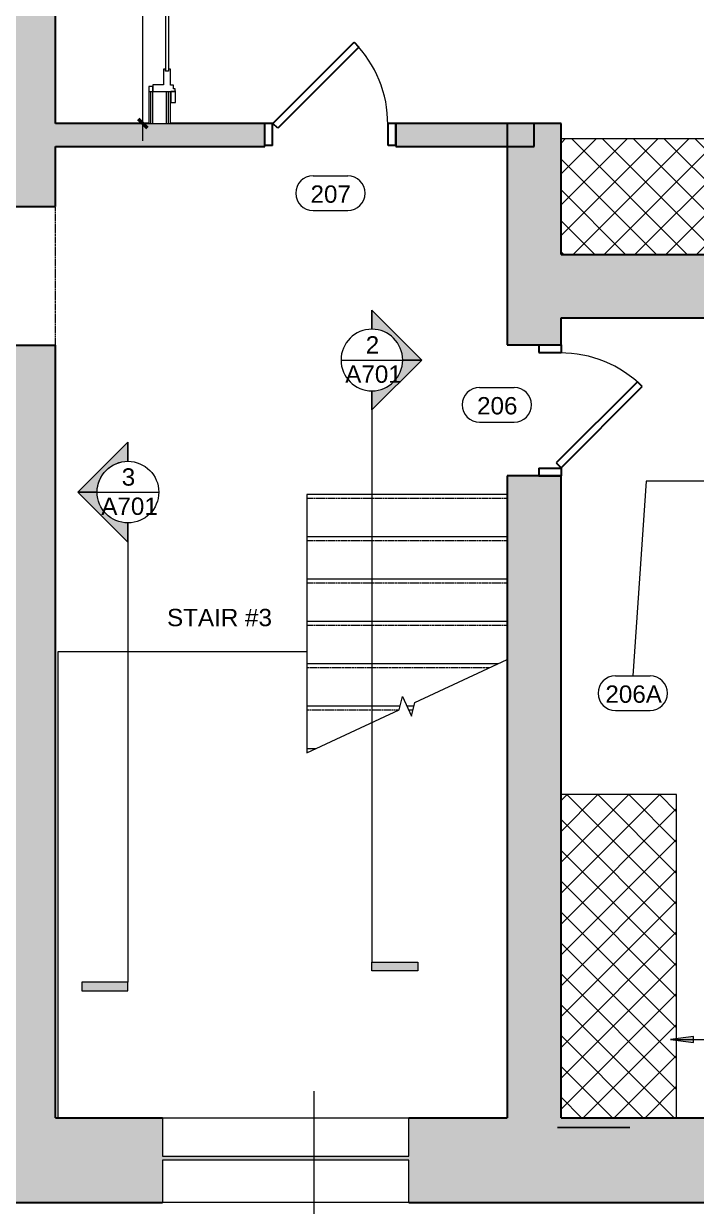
# Model space of a CAD drawing. Header units: inches. Extents: x -1176 to 1507, y -2587 to 978.
# Drawn here: x -353.1 to -178.5, y 83.5 to 390.6 of the extents above; entities that cross this region are included whole.
import ezdxf

# ---------------------------------------------------------------- set-up
doc = ezdxf.new("R2010")
doc.units = ezdxf.units.IN
doc.header["$MEASUREMENT"] = 0
doc.linetypes.add('Overhead', pattern=[0.15625, 0.09375, -0.0625])
doc.linetypes.add('Overhead 1_16_', pattern=[0.101562, 0.0625, -0.039062])
for name, color, linetype, lineweight in [('A-ANNO-DIMS', 211, 'Continuous', 9), ('A-ANNO-DIMS-48', 211, 'Continuous', 9), ('A-ANNO-KEYN', 231, 'Continuous', 9), ('A-AREA-IDEN', 2, 'Continuous', 9), ('A-DETL-GENF', 92, 'Continuous', 9), ('A-DETL-MEDM', 33, 'Continuous', 18), ('A-DOOR', 31, 'Continuous', 18), ('A-DOOR-FRAM', 31, 'Continuous', 30), ('A-DOOR-GLAZ', 31, 'Continuous', 9), ('A-DOOR-IDEN', 31, 'Continuous', 9), ('A-DOOR-OPNG', 31, 'Continuous', 30), ('A-FLOR', 192, 'Continuous', 18), ('A-GLAZ', 151, 'Continuous', 18), ('A-WALL', 113, 'Continuous', 18), ('A-WALL-PATT', 111, 'Continuous', 18), ('G-ANNO-SYMB', 111, 'Continuous', 9), ('G-ANNO-TEXT', 231, 'Continuous', 9), ('G-IMPT', 8, 'Continuous', 9), ('I-WALL', 2, 'Continuous', 18), ('P-SANR-FIXT', 6, 'Continuous', 9), ('Q-CASE', 31, 'Continuous', 9), ('S-STRS', 31, 'Continuous', 18), ('S-STRS-MBND', 31, 'Continuous', 18)]:
    doc.layers.add(name, color=color, linetype=linetype, lineweight=lineweight)
doc.styles.add('Swis721 Lt BT', font='swissl.ttf', dxfattribs={"height": 4.5})
doc.dimstyles.new('OTJ_-_3_32__Linear', dxfattribs={"dimscale": 12, "dimtxt": 4.748918, "dimasz": 0.1875, "dimexe": 0.375, "dimexo": 0.25, "dimgap": 0.25, "dimtad": 1, "dimdec": 1, "dimrnd": 0.5, "dimzin": 3, "dimdsep": 46, "dimlunit": 4, "dimtxsty": 'Swis721 Lt BT', "dimblk1": 'OBLIQUE', "dimblk2": 'OBLIQUE', "dimsah": 1, "dimcen": 0.09, "dimdle": 0.375, "dimazin": 0, "dimtfac": 1, "dimtdec": 4, "dimtix": 1, "dimtmove": 0, "dimatfit": 3, "dimfxl": 1, "dimtvp": 1, "dimtfill": 1, "dimfrac": 2, "dimtolj": 1, "dimtzin": 0, "dimarcsym": 2})

# ---------------------------------------------------------------- blocks, each defined once
blk = doc.blocks.new('Single Flush - D2 2_6_ X 8_-8253010-2nd Floor Construction')
at = {"layer": 'A-DOOR', "color": 8, "lineweight": 30}
for p, q in [((-7.41, -22.84), (13.67, -1.76)), ((14.91, -3), (-6.17, -24.08)), ((13.67, -1.76), (14.91, -3)), ((-6.17, -24.08), (-7.41, -22.84))]:
    blk.add_line(p, q, dxfattribs=at)
at = {"layer": 'A-DOOR', "lineweight": 9}
blk.add_arc((14.91, -3), 29.81, 179.5, 225, dxfattribs=at)
at = {"layer": 'A-DOOR-FRAM', "color": 8}
for p, q in [((-17, 2.75), (-17, -3)), ((-17, 2.75), (-15, 2.75)), ((-15, 2.75), (-15, -3)), ((15, 2.75), (15, -3)), ((15, 2.75), (17, 2.75)), ((17, 2.75), (17, -3)), ((-17, -3), (-15, -3)), ((15, -3), (17, -3))]:
    blk.add_line(p, q, dxfattribs=at)
blk = doc.blocks.new('Single Flush - D2 2_6_ X 8_-8253017-2nd Floor Construction')
at = {"layer": 'A-DOOR', "color": 8, "lineweight": 30}
for p, q in [((-6.17, 28.08), (-7.41, 26.84)), ((14.91, 7), (-6.17, 28.08)), ((-7.41, 26.84), (13.67, 5.76)), ((13.67, 5.76), (14.91, 7))]:
    blk.add_line(p, q, dxfattribs=at)
at = {"layer": 'A-DOOR', "lineweight": 9}
blk.add_arc((14.91, 7), 29.81, 135, 180.5, dxfattribs=at)
at = {"layer": 'A-DOOR-FRAM', "color": 8}
for p, q in [((-17, 1.25), (-17, 7)), ((-17, 7), (-15, 7)), ((-15, 1.25), (-15, 7)), ((15, 1.25), (15, 7)), ((15, 7), (17, 7)), ((17, 1.25), (17, 7)), ((-17, 1.25), (-15, 1.25)), ((15, 1.25), (17, 1.25))]:
    blk.add_line(p, q, dxfattribs=at)
blk = doc.blocks.new('Door-Opening - D10 3_ X 6_8_-7568515-2nd Floor Construction')
at = {"layer": 'A-DETL-GENF', "linetype": 'Overhead'}
for p, q in [((17.68, 6), (-18.32, 6)), ((-18.32, -6), (17.68, -6))]:
    blk.add_line(p, q, dxfattribs=at)
at = {"layer": 'A-DETL-MEDM', "lineweight": 30}
for p, q in [((-18.32, 6), (-18.32, -6)), ((17.68, -6), (17.68, 6))]:
    blk.add_line(p, q, dxfattribs=at)
blk = doc.blocks.new('Chapel Windowscut - Chapel Windows-5742377-2nd Floor Construction')
at = {"layer": 'A-GLAZ'}
for p, q in [((-32, 11), (-32, 0)), ((32, 0), (32, 11)), ((-32, -1), (-32, -11)), ((32, -11), (32, -1))]:
    blk.add_line(p, q, dxfattribs=at)
for points, knots in [([(-32, 11), (-32, 11), (-31.3, 11), (-28.23, 11), (-23.4, 11), (-17.15, 11), (-9.87, 11), (-2, 11), (5.98, 11), (13.93, 11), (21.26, 11), (26.25, 11), (29.18, 11), (30.79, 11), (31.78, 11), (32, 11), (32, 11)], [0, 0, 0, 0, 0.251327, 0.502655, 0.753982, 1.00531, 1.256637, 1.507964, 1.759292, 2.010619, 2.293363, 2.576106, 2.717478, 2.858849, 3.000221, 3.141593, 3.141593, 3.141593, 3.141593]), ([(-32, 0), (-32, 0), (-31.3, 0), (-28.23, 0), (-23.4, 0), (-17.15, 0), (-9.87, 0), (-2, 0), (5.98, 0), (13.93, 0), (21.26, 0), (26.25, 0), (29.18, 0), (30.79, 0), (31.78, 0), (32, 0), (32, 0)], [0, 0, 0, 0, 0.251327, 0.502655, 0.753982, 1.00531, 1.256637, 1.507964, 1.759292, 2.010619, 2.293363, 2.576106, 2.717478, 2.858849, 3.000221, 3.141593, 3.141593, 3.141593, 3.141593]), ([(32, -1), (32, -1), (31.78, -1), (30.79, -1), (29.18, -1), (26.25, -1), (21.26, -1), (13.93, -1), (5.98, -1), (-2, -1), (-9.87, -1), (-17.15, -1), (-23.4, -1), (-28.23, -1), (-31.3, -1), (-32, -1), (-32, -1)], [-3.141593, -3.141593, -3.141593, -3.141593, -3.000221, -2.858849, -2.717478, -2.576106, -2.293363, -2.010619, -1.759292, -1.507964, -1.256637, -1.00531, -0.753982, -0.502655, -0.251327, 0, 0, 0, 0]), ([(32, -11), (32, -11), (31.78, -11), (30.79, -11), (29.18, -11), (26.25, -11), (21.26, -11), (13.93, -11), (5.98, -11), (-2, -11), (-9.87, -11), (-17.15, -11), (-23.4, -11), (-28.23, -11), (-31.3, -11), (-32, -11), (-32, -11)], [-3.141593, -3.141593, -3.141593, -3.141593, -3.000221, -2.858849, -2.717478, -2.576106, -2.293363, -2.010619, -1.759292, -1.507964, -1.256637, -1.00531, -0.753982, -0.502655, -0.251327, 0, 0, 0, 0])]:
    blk.add_open_spline(points, degree=3, knots=knots, dxfattribs=at)
blk = doc.blocks.new('Door-Sliding-JELD-WEN-2_Panel-Stationary_Active-Wide_Stile-EpicVue - D6 5_ X 8_-8222142-2nd Floor Construction')
at = {"layer": 'A-DETL-GENF'}
for p, q in [((-29.86, 4.12), (-32.91, 4.12)), ((-32.91, 4.12), (-32.91, 2.86)), ((-30, 2.86), (-30, 4.04)), ((-30, 4.04), (-29.86, 4.04)), ((-29.34, 4.01), (-30, 4.01)), ((-30, 4.01), (-30, -1.74)), ((-29.86, 4.04), (-29.86, 4.12)), ((-29.34, 3.61), (-29.34, 4.01)), ((-28.34, 3.61), (-29.34, 3.61)), ((-28.34, 3.12), (-28.34, 3.61)), ((-28.11, 0.52), (-28.34, 3.12)), ((29.34, 3.61), (28.33, 3.61)), ((28.33, 3.61), (28.33, 2.8)), ((30, 4.01), (29.34, 4.01)), ((29.34, 4.01), (29.34, 3.61)), ((29.86, 4.12), (29.86, 4.04)), ((32.91, 4.12), (29.86, 4.12)), ((29.86, 4.04), (30, 4.04)), ((30, 4.04), (30, 2.86)), ((30, -1.74), (30, 4.01)), ((32.91, 2.86), (32.91, 4.12)), ((-32.91, 2.86), (-30, 2.86)), ((-24.21, 0.52), (-28.11, 0.52)), ((-24.75, -0.74), (-24.75, 0.01)), ((-24.75, 0.01), (-24.21, 0.01)), ((-24.21, 0.01), (-24.21, 0.52)), ((2.32, 2.8), (-2.37, 2.8)), ((-2.37, 2.8), (-2.37, 0.96)), ((-2.37, 0.96), (-2.32, 0.96)), ((-2.32, 1.01), (-2.32, 0.96)), ((-0.28, 1.01), (-2.32, 1.01)), ((-2.32, 0.96), (-2.32, 0.01)), ((-0.28, 0.52), (-2.32, 0.52)), ((-2.32, 0.01), (-1.78, 0.01)), ((-1.78, 0.01), (-1.78, -0.74)), ((-0.28, 0.52), (-0.28, 1.01)), ((-0.28, 1.01), (2.31, 1.01)), ((2.31, 0.52), (-0.28, 0.52)), ((1.78, 1.54), (1.78, 2.29)), ((1.78, 2.29), (2.32, 2.29)), ((2.31, 1.54), (1.78, 1.54)), ((2.31, 1.01), (2.31, 1.54)), ((2.31, -1.27), (2.31, 0.52)), ((2.32, 2.29), (2.32, 2.8)), ((24.2, 2.8), (24.2, 2.29)), ((28.33, 2.8), (24.2, 2.8)), ((24.2, 2.29), (24.75, 2.29)), ((24.75, 1.54), (24.21, 1.54)), ((24.21, 1.54), (24.21, 1.01)), ((24.21, 1.01), (28.25, 1.01)), ((24.75, 2.29), (24.75, 1.54)), ((28.25, 1.01), (28.25, -1.74)), ((30, 2.86), (32.91, 2.86)), ((-30, -1.74), (-28.25, -1.74)), ((-28.25, -1.74), (-28.25, -1.27)), ((-28.25, -1.27), (-24.22, -1.27)), ((-24.22, -0.74), (-24.75, -0.74)), ((-24.22, -1.27), (-24.22, -0.74)), ((-1.78, -0.74), (-2.31, -0.74)), ((-2.31, -0.74), (-2.31, -1.27)), ((-2.31, -1.27), (2.31, -1.27)), ((28.25, -1.74), (30, -1.74))]:
    blk.add_line(p, q, dxfattribs=at)
at = {"layer": 'A-DOOR-FRAM', "lineweight": 9}
for p, q in [((-28.75, -1.74), (-30, -1.74)), ((-30, -1.74), (-30, -2.81)), ((-30, -2.81), (-28.75, -2.81)), ((-28.75, -2.81), (-28.75, -1.74)), ((28.75, -1.74), (28.75, -2.81)), ((30, -1.74), (28.75, -1.74)), ((28.75, -2.81), (30, -2.81)), ((30, -2.81), (30, -1.74))]:
    blk.add_line(p, q, dxfattribs=at)
at = {"layer": 'A-DOOR-GLAZ'}
for p, q in [((-24.75, 0.01), (-1.78, 0.01)), ((1.78, 2.29), (24.75, 2.29)), ((1.78, 1.54), (24.75, 1.54)), ((-24.75, -0.74), (-1.78, -0.74))]:
    blk.add_line(p, q, dxfattribs=at)
at = {"layer": 'A-DOOR-OPNG'}
for p, q in [((-10.1, -1.92), (-7.27, -4.75)), ((-7.27, -4.75), (-19.27, -4.75)), ((-10.1, -7.58), (-7.27, -4.75))]:
    blk.add_line(p, q, dxfattribs=at)
blk = doc.blocks.new('Desk5 - Desk-6998014-2nd Floor Construction')
at = {"layer": 'Q-CASE'}
h = blk.add_hatch(dxfattribs=at)
h.set_pattern_fill('FP_12', color=256, style=0, pattern_type=2)
h.set_pattern_definition([(135, (2437.875, 677.4), (-4.00647, -4.00647), []), (225, (2437.875, 677.4), (4.00647, -4.00647), [])])
h.paths.add_polyline_path([(2331.41, 463.83), (2331.41, 493.83), (2247.48, 493.83), (2247.48, 463.83), (2324.17, 463.83)], flags=0)
for p, q in [((2331.41, 493.83), (2247.48, 493.83)), ((2247.48, 493.83), (2247.48, 463.83))]:
    blk.add_line(p, q, dxfattribs=at)
blk = doc.blocks.new('Desk6 - Desk-6998026-2nd Floor Construction')
at = {"layer": 'Q-CASE'}
h = blk.add_hatch(dxfattribs=at)
h.set_pattern_fill('FP_13', color=256, style=0, pattern_type=2)
h.set_pattern_definition([(45, (2436.627, 133.145), (-4.00647, 4.00647), []), (135, (2436.627, 133.145), (-4.00647, -4.00647), [])])
h.paths.add_polyline_path([(2223.06, 463.83), (2331.55, 463.83), (2331.55, 493.83), (2223.06, 493.83), (2223.06, 491.76)], flags=0)
for p, q in [((2331.55, 493.83), (2223.06, 493.83)), ((2331.55, 463.83), (2331.55, 493.83)), ((2296.06, 463.83), (2330.06, 463.83))]:
    blk.add_line(p, q, dxfattribs=at)
blk = doc.blocks.new('Family1 - Shower head - side view_dwg-V65-2nd Floor Construction')
at = {"layer": 'G-IMPT'}
for p, q in [((114.07, 0), (119.76, 0)), ((114.07, 0), (114.1, 0)), ((119.72, 0), (114.1, 0)), ((116.24, 0), (116.25, 0)), ((116.24, 0), (116.24, 0)), ((116.24, 0), (116.24, 0)), ((116.24, 0), (116.24, 0)), ((116.24, 0), (116.3, 0)), ((116.28, 0), (116.24, 0)), ((116.24, 0), (116.24, 0)), ((116.24, 0), (116.24, 0)), ((116.24, 0), (116.24, 0)), ((116.25, 0), (116.24, 0)), ((116.25, 0), (116.25, 0)), ((116.25, 0), (116.25, 0)), ((116.25, 0), (116.25, 0)), ((116.25, 0), (116.25, 0)), ((116.25, 0), (116.25, 0)), ((116.25, 0), (116.25, 0)), ((116.31, 0), (116.3, 0)), ((116.3, 0), (116.3, 0)), ((116.3, 0), (116.3, 0)), ((116.3, 0), (116.3, 0)), ((116.34, 0), (116.3, 0)), ((116.31, 0), (116.31, 0)), ((116.32, 0), (116.31, 0)), ((116.31, 0), (116.31, 0)), ((116.32, 0), (116.32, 0)), ((116.44, 0), (116.44, 0)), ((116.44, 0), (116.44, 0)), ((116.44, 0), (116.44, 0)), ((116.44, 0), (116.44, 0)), ((116.44, 0), (116.44, 0)), ((116.44, 0), (116.44, 0)), ((116.44, 0), (116.44, 0)), ((116.44, 0), (116.45, 0)), ((116.44, 0), (116.44, 0)), ((116.44, 0), (116.44, 0)), ((116.44, 0), (116.44, 0)), ((116.44, 0), (116.44, 0)), ((116.44, 0), (116.44, 0)), ((116.44, 0), (116.44, 0)), ((116.44, 0), (116.44, 0)), ((116.44, 0), (116.44, 0)), ((116.44, 0), (116.44, 0)), ((116.44, 0), (116.44, 0)), ((116.44, 0), (116.44, 0)), ((116.44, 0), (116.44, 0)), ((116.45, 0), (116.44, 0)), ((116.44, 0), (116.44, 0)), ((116.44, 0), (116.44, 0)), ((116.44, 0), (116.44, 0)), ((116.44, 0), (116.44, 0)), ((116.44, 0), (116.44, 0)), ((116.44, 0), (116.44, 0)), ((116.44, 0), (116.44, 0)), ((116.44, 0), (116.44, 0)), ((116.44, 0), (116.44, 0)), ((116.44, 0), (116.44, 0)), ((116.44, 0), (117.39, 0)), ((116.46, 0), (116.44, 0)), ((116.44, 0), (116.46, 0)), ((116.44, 0), (116.46, 0)), ((116.45, 0), (116.45, 0)), ((116.45, 0), (116.45, 0)), ((116.45, 0), (116.45, 0)), ((116.45, 0), (116.45, 0)), ((116.45, 0), (116.45, 0)), ((116.45, 0), (116.45, 0)), ((116.45, 0), (116.45, 0)), ((116.45, 0), (116.45, 0)), ((116.45, 0), (116.45, 0)), ((116.45, 0), (116.45, 0)), ((116.45, 0), (116.45, 0)), ((116.45, 0), (116.45, 0)), ((116.45, 0), (116.45, 0)), ((116.45, 0), (116.45, 0)), ((116.46, 0), (116.45, 0)), ((116.45, 0), (116.46, 0)), ((116.46, 0), (116.45, 0)), ((116.45, 0), (116.46, 0)), ((116.45, 0), (116.45, 0)), ((116.45, 0), (116.45, 0)), ((116.45, 0), (116.45, 0)), ((116.45, 0), (116.45, 0)), ((116.45, 0), (116.45, 0)), ((116.45, 0), (116.45, 0)), ((116.45, 0), (116.45, 0)), ((116.45, 0), (116.45, 0)), ((116.45, 0), (116.45, 0)), ((116.45, 0), (116.45, 0)), ((116.45, 0), (116.45, 0)), ((116.45, 0), (116.45, 0)), ((116.46, 0), (116.45, 0)), ((116.45, 0), (116.46, 0)), ((116.45, 0), (116.45, 0)), ((116.45, 0), (116.45, 0)), ((116.45, 0), (116.45, 0)), ((116.45, 0), (116.45, 0)), ((116.45, 0), (116.45, 0)), ((116.45, 0), (116.45, 0)), ((116.45, 0), (116.45, 0)), ((116.45, 0), (116.45, 0)), ((116.46, 0), (116.45, 0)), ((116.45, 0), (116.46, 0)), ((116.45, 0), (116.45, 0)), ((116.45, 0), (116.45, 0)), ((116.45, 0), (116.45, 0)), ((116.45, 0), (116.45, 0)), ((116.45, 0), (116.45, 0)), ((116.45, 0), (116.45, 0)), ((116.45, 0), (116.45, 0)), ((116.45, 0), (116.45, 0)), ((116.45, 0), (116.45, 0)), ((116.45, 0), (116.45, 0)), ((116.46, 0), (116.45, 0)), ((116.45, 0), (116.46, 0)), ((116.45, 0), (116.46, 0)), ((116.46, 0), (116.45, 0)), ((116.45, 0), (116.45, 0)), ((116.45, 0), (116.45, 0)), ((116.45, 0), (116.45, 0)), ((116.45, 0), (116.45, 0)), ((116.45, 0), (116.45, 0)), ((116.45, 0), (116.45, 0)), ((116.46, 0), (116.46, 0)), ((116.46, 0), (116.46, 0)), ((116.46, 0), (116.46, 0)), ((116.46, 0), (116.46, 0)), ((116.46, 0), (116.46, 0)), ((116.46, 0), (116.46, 0)), ((116.46, 0), (116.46, 0)), ((116.46, 0), (116.46, 0)), ((116.46, 0), (116.46, 0)), ((116.46, 0), (116.47, 0)), ((116.46, 0), (116.46, 0)), ((116.46, 0), (116.46, 0)), ((116.46, 0), (116.46, 0)), ((116.46, 0), (116.46, 0)), ((116.46, 0), (116.46, 0)), ((116.46, 0), (116.46, 0)), ((116.46, 0), (116.46, 0)), ((116.46, 0), (116.46, 0)), ((116.46, 0), (116.46, 0)), ((116.46, 0), (116.46, 0)), ((116.46, 0), (116.46, 0)), ((116.46, 0), (116.46, 0)), ((116.46, 0), (116.46, 0)), ((116.46, 0), (116.46, 0)), ((116.46, 0), (116.46, 0)), ((116.46, 0), (116.46, 0)), ((116.46, 0), (116.46, 0)), ((116.46, 0), (116.46, 0)), ((116.46, 0), (116.46, 0)), ((116.46, 0), (116.46, 0)), ((116.46, 0), (116.46, 0)), ((116.46, 0), (116.46, 0)), ((116.46, 0), (116.46, 0)), ((116.46, 0), (116.46, 0)), ((116.47, 0), (116.47, 0)), ((116.47, 0), (116.47, 0)), ((116.47, 0), (116.48, 0)), ((116.47, 0), (116.47, 0)), ((116.47, 0), (116.47, 0)), ((116.48, 0), (116.47, 0)), ((117.36, 0), (116.46, 0)), ((116.48, 0), (116.48, 0)), ((116.49, 0), (116.48, 0)), ((116.48, 0), (116.48, 0)), ((116.49, 0), (116.48, 0)), ((116.48, 0), (116.48, 0)), ((116.48, 0), (116.48, 0)), ((116.49, 0), (116.48, 0)), ((116.49, 0), (116.48, 0)), ((116.49, 0), (116.49, 0)), ((116.49, 0), (116.49, 0)), ((116.49, 0), (116.49, 0)), ((116.49, 0), (116.49, 0)), ((116.49, 0), (116.5, 0)), ((116.49, 0), (116.49, 0)), ((116.49, 0), (116.49, 0)), ((116.5, 0), (116.5, 0)), ((116.5, 0), (116.5, 0)), ((116.51, 0), (117.32, 0)), ((117.32, 0), (116.51, 0)), ((116.54, 0), (116.51, 0)), ((116.54, 0), (116.51, 0)), ((118.29, 0), (116.51, 0)), ((118.29, 0), (116.51, 0)), ((116.54, 0), (117.29, 0)), ((116.54, 0), (116.54, 0)), ((117.32, 0), (117.29, 0)), ((117.32, 0), (117.29, 0)), ((117.29, 0), (117.29, 0)), ((117.29, 0), (117.29, 0)), ((118.29, 0), (117.32, 0)), ((118.29, 0), (117.32, 0)), ((117.36, 0), (117.39, 0)), ((117.36, 0), (117.39, 0)), ((117.39, 0), (117.37, 0)), ((117.52, 0), (117.48, 0)), ((117.52, 0), (117.58, 0)), ((117.58, 0), (117.54, 0)), ((119.72, 0), (119.76, 0)), ((132.61, 0), (132.67, 0)), ((132.67, 0), (132.61, 0)), ((114.07, 0), (119.76, 0)), ((116.24, 0), (116.24, 0)), ((116.24, 0), (116.24, 0)), ((116.32, 0), (116.31, 0)), ((116.44, 0), (116.44, 0)), ((116.44, 0), (116.44, 0)), ((116.44, 0), (116.44, 0)), ((116.44, 0), (116.44, 0)), ((116.44, 0), (116.44, 0)), ((116.45, 0), (116.44, 0)), ((116.45, 0), (116.45, 0)), ((116.45, 0), (116.45, 0)), ((116.45, 0), (116.45, 0)), ((116.45, 0), (116.45, 0)), ((116.45, 0), (116.45, 0)), ((116.45, 0), (116.45, 0)), ((116.45, 0), (116.45, 0)), ((116.46, 0), (116.46, 0)), ((116.46, 0), (116.46, 0)), ((116.46, 0), (116.46, 0)), ((116.46, 0), (116.46, 0)), ((116.47, 0), (116.46, 0)), ((116.46, 0), (116.47, 0)), ((116.46, 0), (116.46, 0)), ((116.47, 0), (116.47, 0)), ((116.47, 0), (116.48, 0)), ((116.47, 0), (116.47, 0)), ((116.47, 0), (116.47, 0)), ((116.47, 0), (116.47, 0)), ((116.48, 0), (116.48, 0)), ((116.49, 0), (116.5, 0)), ((116.49, 0), (116.49, 0)), ((116.49, 0), (116.49, 0)), ((117.32, 0), (116.51, 0)), ((117.1, 0), (116.72, 0)), ((132.67, 0), (132.91, 0)), ((132.91, 0), (132.67, 0))]:
    blk.add_line(p, q, dxfattribs=at)
at = {"layer": 'G-IMPT', "flags": 128}
for points in [[(116.69, 0), (116.43, 0), (116.24, 0)], [(116.24, 0), (116.57, 0), (116.69, 0)], [(116.28, 0), (116.3, 0), (116.42, 0), (116.92, 0), (116.91, 0), (116.29, 0)], [(117.52, 0), (117.32, 0), (116.92, 0), (116.91, 0), (116.5, 0), (116.3, 0)], [(116.34, 0), (116.92, 0), (117.29, 0), (117.4, 0), (117.4, 0), (117.48, 0), (117.4, 0), (117.39, 0), (117.29, 0), (116.91, 0), (116.92, 0), (116.54, 0), (116.43, 0), (116.43, 0), (116.34, 0)], [(116.72, 0), (116.52, 0), (116.44, 0)], [(116.46, 0), (116.46, 0), (116.45, 0), (116.45, 0), (116.45, 0), (116.45, 0), (116.46, 0), (116.46, 0), (116.47, 0), (116.46, 0), (116.46, 0), (116.45, 0)], [(116.46, 0), (116.5, 0), (116.52, 0), (116.78, 0), (116.52, 0), (116.5, 0), (116.46, 0)], [(116.78, 0), (117.05, 0), (117.31, 0), (117.33, 0), (117.37, 0), (117.33, 0), (117.33, 0), (117.31, 0), (117.05, 0)], [(116.92, 0), (117.41, 0), (117.52, 0), (117.54, 0), (117.52, 0), (117.41, 0), (116.92, 0)], [(117.39, 0), (117.31, 0), (117.1, 0)], [(117.14, 0), (117.25, 0), (117.58, 0)], [(117.58, 0), (117.4, 0), (117.14, 0)], [(132.91, 0), (132.67, 0), (132.64, 0), (132.61, 0)], [(116.24, 0), (116.24, 0), (116.24, 0)], [(116.28, 0), (116.4, 0), (116.69, 0), (117.13, 0)], [(116.31, 0), (116.3, 0), (116.3, 0)], [(116.3, 0), (116.3, 0), (116.32, 0)], [(116.3, 0), (116.32, 0), (116.32, 0), (116.32, 0)], [(116.32, 0), (116.32, 0), (116.3, 0), (116.3, 0), (116.3, 0)], [(116.3, 0), (116.3, 0), (116.31, 0), (116.32, 0), (116.32, 0)], [(116.91, 0), (116.92, 0), (117.17, 0), (117.43, 0), (117.48, 0), (117.52, 0), (117.48, 0), (117.43, 0), (117.17, 0), (116.91, 0), (116.3, 0), (116.35, 0), (116.4, 0), (116.66, 0), (116.91, 0), (116.92, 0)], [(116.44, 0), (116.44, 0), (116.44, 0)], [(116.44, 0), (116.44, 0), (116.44, 0), (116.44, 0)], [(116.44, 0), (116.45, 0), (116.44, 0)], [(116.44, 0), (116.44, 0), (116.44, 0)], [(116.44, 0), (116.44, 0), (116.44, 0), (116.45, 0), (116.44, 0), (116.44, 0)], [(116.45, 0), (116.45, 0), (116.46, 0), (116.46, 0)], [(116.47, 0), (116.47, 0), (116.47, 0), (116.47, 0)], [(116.48, 0), (116.49, 0), (116.49, 0)], [(117.54, 0), (117.43, 0), (117.13, 0)], [(132.61, 0), (132.64, 0), (132.67, 0)]]:
    blk.add_lwpolyline(points, dxfattribs=at)
for points in [[(116.46, 0), (116.51, 0)], [(117.36, 0), (117.32, 0)], [(118.29, 0), (132.25, 0), (132.61, 0), (132.25, 0)], [(118.29, 0), (132.25, 0), (132.61, 0), (132.25, 0)], [(116.51, 0), (116.52, 0)], [(117.32, 0), (117.31, 0)], [(132.91, 0), (132.67, 0)]]:
    blk.add_lwpolyline(points, close=True, dxfattribs=at)
at = {"layer": 'G-IMPT'}
for points, knots in [([(116.3, 0), (116.3, 0), (116.3, 0), (116.3, 0), (116.3, 0), (116.3, 0), (116.3, 0), (116.3, 0), (116.3, 0), (116.3, 0), (116.3, 0), (116.3, 0), (116.3, 0), (116.3, 0), (116.3, 0), (116.3, 0), (116.3, 0)], [0, 0, 0, 0, 0.2, 0.3, 0.35, 0.4, 0.45, 0.5, 0.55, 0.6, 0.7, 0.75, 0.8, 0.85, 0.9, 1, 1, 1, 1]), ([(116.3, 0), (116.3, 0), (116.3, 0), (116.3, 0), (116.3, 0), (116.3, 0), (116.3, 0), (116.3, 0), (116.3, 0), (116.3, 0), (116.3, 0), (116.3, 0), (116.3, 0), (116.3, 0), (116.3, 0), (116.3, 0), (116.3, 0)], [0, 0, 0, 0, 0.2, 0.3, 0.35, 0.4, 0.45, 0.5, 0.55, 0.6, 0.7, 0.75, 0.8, 0.85, 0.9, 1, 1, 1, 1]), ([(116.3, 0), (116.3, 0), (116.3, 0), (116.3, 0), (116.3, 0), (116.3, 0), (116.3, 0), (116.3, 0), (116.3, 0), (116.3, 0), (116.3, 0)], [0, 0, 0, 0, 0.1, 0.2, 0.25, 0.3, 0.35, 0.4, 0.45, 0.5, 0.5, 0.5, 0.5]), ([(116.3, 0), (116.3, 0), (116.3, 0), (116.3, 0), (116.3, 0), (116.3, 0), (116.3, 0), (116.3, 0), (116.3, 0), (116.3, 0), (116.3, 0)], [0, 0, 0, 0, 0.1, 0.2, 0.25, 0.3, 0.35, 0.4, 0.45, 0.5, 0.5, 0.5, 0.5]), ([(116.32, 0), (116.32, 0), (116.32, 0), (116.32, 0), (116.32, 0), (116.32, 0), (116.32, 0), (116.32, 0), (116.32, 0), (116.32, 0), (116.32, 0), (116.32, 0), (116.32, 0), (116.32, 0), (116.32, 0), (116.32, 0), (116.32, 0), (116.32, 0), (116.32, 0), (116.32, 0)], [0, 0, 0, 0, 0.1, 0.2, 0.25, 0.3, 0.35, 0.4, 0.45, 0.5, 0.55, 0.6, 0.7, 0.75, 0.8, 0.85, 0.9, 0.95, 1, 1, 1, 1]), ([(116.32, 0), (116.32, 0), (116.32, 0), (116.32, 0), (116.32, 0), (116.32, 0), (116.32, 0), (116.32, 0), (116.32, 0), (116.32, 0), (116.32, 0), (116.32, 0), (116.32, 0), (116.32, 0), (116.32, 0), (116.32, 0), (116.32, 0)], [0, 0, 0, 0, 0.2, 0.3, 0.35, 0.4, 0.45, 0.5, 0.55, 0.6, 0.7, 0.75, 0.8, 0.85, 0.9, 1, 1, 1, 1]), ([(116.32, 0), (116.32, 0), (116.32, 0), (116.32, 0), (116.32, 0), (116.32, 0), (116.32, 0), (116.32, 0), (116.32, 0), (116.32, 0), (116.32, 0), (116.32, 0), (116.32, 0), (116.32, 0), (116.32, 0), (116.32, 0), (116.32, 0)], [0, 0, 0, 0, 0.2, 0.3, 0.35, 0.4, 0.45, 0.5, 0.55, 0.6, 0.7, 0.75, 0.8, 0.85, 0.9, 1, 1, 1, 1]), ([(116.32, 0), (116.32, 0), (116.32, 0), (116.32, 0), (116.32, 0), (116.32, 0), (116.32, 0), (116.32, 0), (116.32, 0), (116.32, 0), (116.32, 0), (116.32, 0), (116.32, 0), (116.32, 0), (116.32, 0), (116.32, 0), (116.32, 0), (116.32, 0), (116.32, 0), (116.32, 0)], [0, 0, 0, 0, 0.1, 0.2, 0.25, 0.3, 0.35, 0.4, 0.45, 0.5, 0.55, 0.6, 0.7, 0.75, 0.8, 0.85, 0.9, 0.95, 1, 1, 1, 1]), ([(116.38, 0), (116.38, 0), (116.38, 0), (116.38, 0), (116.38, 0), (116.38, 0), (116.38, 0), (116.38, 0), (116.38, 0), (116.38, 0), (116.38, 0), (116.37, 0), (116.37, 0), (116.36, 0), (116.36, 0), (116.35, 0), (116.35, 0), (116.34, 0), (116.34, 0), (116.34, 0), (116.33, 0), (116.33, 0), (116.33, 0), (116.33, 0), (116.33, 0), (116.33, 0), (116.33, 0), (116.33, 0), (116.33, 0), (116.33, 0), (116.33, 0), (116.33, 0), (116.33, 0), (116.33, 0), (116.33, 0)], [0, 0, 0, 0, 0.021739, 0.043478, 0.065217, 0.086957, 0.108696, 0.130435, 0.173913, 0.217391, 0.26087, 0.304348, 0.347826, 0.391304, 0.434783, 0.478261, 0.521739, 0.565217, 0.608696, 0.652174, 0.695652, 0.73913, 0.782609, 0.826087, 0.869565, 0.891304, 0.913043, 0.934783, 0.945652, 0.956522, 0.967391, 0.978261, 0.98913, 1, 1, 1, 1]), ([(116.37, 0), (116.37, 0), (116.37, 0), (116.37, 0), (116.37, 0), (116.37, 0), (116.37, 0), (116.37, 0), (116.37, 0), (116.37, 0), (116.37, 0), (116.36, 0), (116.36, 0), (116.36, 0), (116.35, 0), (116.35, 0), (116.34, 0), (116.34, 0), (116.34, 0), (116.34, 0), (116.33, 0), (116.33, 0), (116.33, 0), (116.33, 0), (116.33, 0), (116.33, 0), (116.33, 0), (116.33, 0), (116.33, 0), (116.33, 0), (116.33, 0)], [0, 0, 0, 0, 0.02381, 0.047619, 0.071429, 0.095238, 0.142857, 0.190476, 0.238095, 0.285714, 0.333333, 0.380952, 0.428571, 0.47619, 0.52381, 0.571429, 0.619048, 0.666667, 0.714286, 0.761905, 0.809524, 0.857143, 0.904762, 0.928571, 0.940476, 0.952381, 0.964286, 0.97619, 0.988095, 1, 1, 1, 1]), ([(116.33, 0), (116.33, 0), (116.33, 0), (116.33, 0), (116.33, 0), (116.33, 0), (116.33, 0), (116.33, 0), (116.33, 0), (116.33, 0), (116.33, 0), (116.33, 0), (116.33, 0), (116.33, 0), (116.33, 0), (116.34, 0), (116.34, 0), (116.34, 0), (116.34, 0), (116.34, 0), (116.35, 0), (116.35, 0), (116.36, 0), (116.36, 0), (116.36, 0), (116.37, 0), (116.37, 0), (116.37, 0), (116.37, 0), (116.37, 0), (116.37, 0), (116.37, 0), (116.37, 0), (116.37, 0), (116.37, 0), (116.37, 0), (116.37, 0), (116.37, 0)], [0, 0, 0, 0, 0.01, 0.02, 0.03, 0.04, 0.05, 0.06, 0.08, 0.1, 0.12, 0.16, 0.2, 0.24, 0.28, 0.32, 0.36, 0.4, 0.44, 0.48, 0.52, 0.56, 0.6, 0.64, 0.68, 0.72, 0.76, 0.8, 0.84, 0.88, 0.92, 0.94, 0.96, 0.97, 0.98, 0.99, 1, 1, 1, 1]), ([(116.33, 0), (116.33, 0), (116.33, 0), (116.33, 0), (116.33, 0), (116.33, 0), (116.33, 0), (116.33, 0), (116.33, 0), (116.33, 0), (116.33, 0), (116.33, 0), (116.33, 0), (116.34, 0), (116.34, 0), (116.34, 0), (116.35, 0), (116.35, 0), (116.36, 0), (116.36, 0), (116.37, 0), (116.37, 0), (116.38, 0), (116.38, 0), (116.38, 0), (116.38, 0), (116.38, 0), (116.38, 0), (116.38, 0), (116.38, 0), (116.38, 0), (116.38, 0), (116.38, 0), (116.38, 0), (116.38, 0), (116.38, 0)], [0, 0, 0, 0, 0.01087, 0.021739, 0.032609, 0.043478, 0.065217, 0.086957, 0.130435, 0.173913, 0.217391, 0.26087, 0.304348, 0.347826, 0.391304, 0.434783, 0.478261, 0.521739, 0.565217, 0.608696, 0.652174, 0.695652, 0.73913, 0.782609, 0.826087, 0.869565, 0.891304, 0.913043, 0.934783, 0.945652, 0.956522, 0.967391, 0.978261, 0.98913, 1, 1, 1, 1]), ([(116.91, 0), (116.89, 0), (116.86, 0), (116.82, 0), (116.79, 0), (116.77, 0), (116.75, 0), (116.73, 0), (116.72, 0), (116.71, 0), (116.7, 0), (116.69, 0), (116.69, 0), (116.69, 0), (116.69, 0)], [0, 0, 0, 0, 0.250083, 0.375128, 0.500168, 0.625194, 0.687715, 0.750232, 0.812736, 0.8752, 0.906454, 0.937688, 0.968878, 1, 1, 1, 1]), ([(116.69, 0), (116.69, 0), (116.69, 0), (116.69, 0), (116.7, 0), (116.71, 0), (116.72, 0), (116.73, 0), (116.75, 0), (116.77, 0), (116.79, 0), (116.82, 0), (116.86, 0), (116.89, 0), (116.91, 0)], [0, 0, 0, 0, 0.030973, 0.062142, 0.093379, 0.124637, 0.187124, 0.249642, 0.312168, 0.374698, 0.499749, 0.624809, 0.749872, 1, 1, 1, 1]), ([(116.78, 0), (116.78, 0), (116.77, 0), (116.75, 0), (116.74, 0), (116.73, 0), (116.73, 0), (116.72, 0), (116.72, 0)], [0, 0, 0, 0, 0.250895, 0.501694, 0.627133, 0.752503, 0.877526, 1, 1, 1, 1]), ([(117.14, 0), (117.14, 0), (117.14, 0), (117.13, 0), (117.13, 0), (117.12, 0), (117.11, 0), (117.1, 0), (117.08, 0), (117.06, 0), (117.04, 0), (117.01, 0), (116.97, 0), (116.94, 0), (116.92, 0)], [0, 0, 0, 0, 0.031125, 0.062316, 0.093551, 0.124804, 0.187268, 0.249772, 0.312288, 0.374809, 0.499834, 0.624874, 0.749918, 1, 1, 1, 1]), ([(116.92, 0), (116.94, 0), (116.97, 0), (117.01, 0), (117.03, 0), (117.06, 0), (117.08, 0), (117.09, 0), (117.11, 0), (117.12, 0), (117.13, 0), (117.13, 0), (117.14, 0), (117.14, 0), (117.14, 0)], [0, 0, 0, 0, 0.250126, 0.375189, 0.500248, 0.625297, 0.687827, 0.750353, 0.81287, 0.875357, 0.906614, 0.937851, 0.96902, 1, 1, 1, 1]), ([(117.1, 0), (117.1, 0), (117.1, 0), (117.09, 0), (117.09, 0), (117.07, 0), (117.06, 0), (117.05, 0), (117.05, 0)], [0, 0, 0, 0, 0.122474, 0.247497, 0.372867, 0.498306, 0.749105, 1, 1, 1, 1])]:
    blk.add_open_spline(points, degree=3, knots=knots, dxfattribs=at)
blk = doc.blocks.new('Family1 - Family1-V66-2nd Floor Construction')
at = {"extrusion": (0, 0, -1), "zscale": -1}
blk.add_blockref('Family1 - Shower head - side view_dwg-V65-2nd Floor Construction', (-132.91, 0), dxfattribs=at)
blk = doc.blocks.new('Door Tag - Door Tag-41184-2nd Floor Construction')
at = {"layer": 'A-DOOR-IDEN'}
for p, q in [((-0.09375, 0.09375), (0.09375, 0.09375)), ((-0.09375, -0.09375), (0.09375, -0.09375))]:
    blk.add_line(p, q, dxfattribs=at)
for centre, start, end in [((-0.09375, 0), 90, 270), ((0.09375, 0), 270, 90)]:
    blk.add_arc(centre, 0.09375, start, end, dxfattribs=at)
blk = doc.blocks.new('Section - 3_32_ x 3_8_-334918-2nd Floor Construction')
at = {"layer": 'G-ANNO-SYMB'}
blk.add_hatch(color=256, dxfattribs=at).paths.add_polyline_path([(0, 0.2495), (0, 0), (-0.0469, 0), (-0.0469, 0.2495)], flags=0)
for p, q in [((0, 0.2495), (-0.0469, 0.2495)), ((-0.0469, 0.2495), (-0.0469, 0)), ((0, 0), (0, 0.2495)), ((-0.0469, 0), (0, 0))]:
    blk.add_line(p, q, dxfattribs=at)
blk = doc.blocks.new('Section - Section Head - Filled-1367765-2nd Floor Construction')
at = {"layer": 'G-ANNO-SYMB'}
h = blk.add_hatch(color=256, dxfattribs=at)
edge = h.paths.add_edge_path(flags=0)
edge.add_line((-0.5202, 0), (-0.25, 0.2702))
edge.add_line((-0.25, 0.2702), (-0.25, 0.1667))
edge.add_arc((-0.25, 0), 0.1667, 90, 180)
edge.add_line((-0.4167, 0), (-0.5202, 0))
h = blk.add_hatch(color=256, dxfattribs=at)
edge = h.paths.add_edge_path(flags=0)
edge.add_line((0.0202, 0), (-0.0833, 0))
edge.add_arc((-0.25, 0), 0.1667, 0, 90)
edge.add_line((-0.25, 0.1667), (-0.25, 0.2702))
edge.add_line((-0.25, 0.2702), (0.0202, 0))
for p, q in [((-0.25, 0.2702), (-0.5202, 0)), ((-0.25, 0.2702), (-0.5202, 0)), ((-0.25, 0.2702), (0.0202, 0)), ((-0.25, 0.1667), (-0.25, 0.2702)), ((0.0202, 0), (-0.25, 0.2702)), ((-0.25, 0.2702), (-0.25, 0.1667)), ((-0.5202, 0), (-0.4167, 0)), ((-0.0833, 0), (0.0202, 0)), ((-0.5202, 0), (-0.4167, 0)), ((-0.4167, 0), (-0.5202, 0)), ((0.0202, 0), (-0.0833, 0)), ((-0.0833, 0), (0.0202, 0))]:
    blk.add_line(p, q, dxfattribs=at)
for start, end in [(0, 180), (360, 180), (90, 180), (0, 90), (180, 360)]:
    blk.add_arc((-0.25, 0), 0.1667, start, end, dxfattribs=at)
blk = doc.blocks.new('DIMBLOCK17-2nd Floor Construction')
at = {"layer": 'A-ANNO-DIMS-48'}
for p, q in [((-322.18, 360.18), (-322.18, 446.06)), ((-320.77, 441.56), (-326.68, 441.56)), ((-322.18, 441.56), (-320.77, 441.56)), ((-320.77, 364.68), (-326.68, 364.68)), ((-322.18, 364.68), (-320.77, 364.68))]:
    blk.add_line(p, q, dxfattribs=at)
at = {"layer": 'A-ANNO-DIMS-48', "lineweight": 50}
for p, q in [((-322.18, 441.56), (-323.3, 442.68)), ((-322.18, 441.56), (-321.05, 440.43)), ((-322.18, 364.68), (-323.3, 365.81)), ((-322.18, 364.68), (-321.05, 363.56))]:
    blk.add_line(p, q, dxfattribs=at)
at = {"layer": 'A-ANNO-DIMS-48', "color": 0, "insert": (-331.19, 395.85), "char_height": 4.5, "width": 17.4579, "attachment_point": 1, "rotation": 90, "line_spacing_factor": 1.005062, "style": 'Swis721 Lt BT', "bg_fill": 3, "box_fill_scale": 1.25, "bg_fill_color": 256, "bg_fill_true_color": 13158600, "bg_fill_transparency": 0}
blk.add_mtext('6\' - 5"', dxfattribs=at)
blk = doc.blocks.new('_Oblique')
at = {"color": 0, "linetype": 'ByBlock', "lineweight": -2}
blk.add_line((-0.5, -0.5), (0.5, 0.5), dxfattribs=at)

msp = doc.modelspace()

# ---------------------------------------------------------------- hatches: boundary and pattern name
at = {"layer": 'A-ANNO-KEYN'}
msp.add_hatch(color=256, dxfattribs=at).paths.add_polyline_path([(-185.17, 126.82), (-179.17, 126.03), (-179.17, 127.61)], flags=0)
at = {"layer": 'A-WALL-PATT', "lineweight": 9}
h = msp.add_hatch(color=7, dxfattribs=at)
h.paths.add_polyline_path([(-344.82, 106.47), (-344.82, 307.08), (-356.82, 307.08), (-356.82, 106.47)], flags=0)
h.paths.add_polyline_path([(-344.82, 343.08), (-344.82, 543.68), (-356.82, 543.68), (-356.82, 343.08)], flags=0)
h = msp.add_hatch(color=7, dxfattribs=at)
h.paths.add_polyline_path([(-290.46, 358.68), (-290.46, 364.68), (-344.82, 364.68), (-344.82, 358.68), (-324.4, 358.68)], flags=0)
h.paths.add_polyline_path([(-220.57, 358.68), (-220.57, 364.68), (-256.46, 364.68), (-256.46, 358.68)], flags=0)
msp.add_hatch(color=7, dxfattribs=at).paths.add_polyline_path([(-220.51, 330.68), (-213.57, 330.68), (-213.57, 364.68), (-227.57, 364.68), (-227.57, 330.68)], flags=0)
h = msp.add_hatch(color=7, dxfattribs=at)
h.paths.add_polyline_path([(-213.57, 106.47), (-213.57, 273.18), (-227.57, 273.18), (-227.57, 106.47), (-220.51, 106.47)], flags=0)
h.paths.add_polyline_path([(-220.51, 307.18), (-213.57, 307.18), (-213.57, 330.68), (-227.57, 330.68), (-227.57, 307.18)], flags=0)
at = {"layer": 'A-WALL-PATT'}
h = msp.add_hatch(color=250, dxfattribs=at)
h.paths.add_polyline_path([(-213.57, 314.18), (-140.57, 314.18), (-140.57, 330.68), (-213.57, 330.68)], flags=0)
h.paths.add_polyline_path([(-22.28, 314.18), (-22.28, 330.68), (-106.57, 330.68), (-106.57, 314.18), (-47.37, 314.18)], flags=0)
h = msp.add_hatch(color=250, dxfattribs=at)
h.paths.add_polyline_path([(-253.07, 84.47), (-136.38, 84.47), (-136.38, 106.47), (-253.07, 106.47), (-253.07, 96.47), (-317.07, 96.47), (-317.07, 106.47), (-421.98, 106.47), (-421.98, 84.47), (-317.07, 84.47), (-317.07, 95.47), (-253.07, 95.47)], flags=0)
h.paths.add_polyline_path([(-22.28, 84.47), (-22.28, 106.47), (-64.38, 106.47), (-64.38, 84.47), (-47.37, 84.47)], flags=0)
h.paths.add_polyline_path([(-493.47, 84.47), (-493.47, 106.47), (-570.07, 106.47), (-570.07, 84.47), (-566.8, 84.47)], flags=0)

# ---------------------------------------------------------------- linework, layer by layer
at = {"layer": 'A-ANNO-KEYN'}
for p, q in [((-179.17, 127.61), (-185.17, 126.82)), ((-185.17, 126.82), (-179.17, 126.03)), ((-185.17, 126.82), (-175.84, 126.82)), ((-179.17, 126.03), (-179.17, 127.61))]:
    msp.add_line(p, q, dxfattribs=at)
at = {"layer": 'A-AREA-IDEN'}
msp.add_line((-277.75, 113.38), (-277.75, 77.04), dxfattribs=at)
at = {"layer": 'A-DOOR-IDEN'}
for p, q in [((-191.52, 271.77), (-194.98, 221.23)), ((-173.63, 271.77), (-191.52, 271.77))]:
    msp.add_line(p, q, dxfattribs=at)
at = {"layer": 'A-FLOR'}
for p, q in [((-344.1, 106.47), (-344.1, 227.58)), ((-344.1, 227.58), (-279.57, 227.58))]:
    msp.add_line(p, q, dxfattribs=at)
at = {"layer": 'A-WALL', "color": 8, "lineweight": 30}
for p, q in [((-344.82, 364.68), (-344.82, 441.56)), ((-320.58, 364.68), (-344.82, 364.68)), ((-290.46, 364.68), (-314.96, 364.68)), ((-290.46, 358.68), (-290.46, 364.68)), ((-256.46, 364.68), (-256.46, 358.68)), ((-213.57, 364.68), (-256.46, 364.68)), ((-227.57, 364.68), (-227.57, 307.18)), ((-220.57, 358.68), (-220.57, 364.68)), ((-213.57, 330.68), (-213.57, 364.68)), ((-344.82, 358.68), (-290.46, 358.68)), ((-344.82, 343.08), (-344.82, 358.68)), ((-256.46, 358.68), (-220.57, 358.68)), ((-213.57, 330.68), (-140.57, 330.68)), ((-213.57, 307.18), (-213.57, 314.18)), ((-213.57, 314.18), (-176.45, 314.18)), ((-227.57, 307.18), (-213.57, 307.18)), ((-344.82, 106.47), (-344.82, 307.08)), ((-213.57, 273.18), (-227.57, 273.18)), ((-227.57, 273.18), (-227.57, 106.47)), ((-213.57, 106.47), (-213.57, 273.18)), ((-344.82, 106.47), (-317.07, 106.47)), ((-253.07, 106.47), (-227.57, 106.47)), ((-213.57, 106.47), (-136.38, 106.47)), ((-421.98, 84.47), (-317.07, 84.47)), ((-253.07, 84.47), (-136.38, 84.47))]:
    msp.add_line(p, q, dxfattribs=at)
at = {"layer": 'A-WALL'}
for p, q in [((-320.08, 364.68), (-320.08, 373)), ((-319.58, 364.68), (-319.58, 373)), ((-315.96, 364.68), (-315.96, 373)), ((-315.46, 364.68), (-315.46, 373)), ((-320.58, 364.68), (-314.96, 364.68))]:
    msp.add_line(p, q, dxfattribs=at)
at = {"layer": 'G-ANNO-SYMB'}
for p, q in [((-270.69, 303.25), (-254.69, 303.25)), ((-262.69, 291.25), (-262.69, 146.92)), ((-334.01, 268.94), (-318.01, 268.94)), ((-326.01, 256.94), (-326.01, 141.65))]:
    msp.add_line(p, q, dxfattribs=at)
at = {"layer": 'I-WALL'}
for p, q in [((-320.58, 373), (-320.58, 364.68)), ((-314.96, 364.68), (-314.96, 373))]:
    msp.add_line(p, q, dxfattribs=at)
at = {"layer": 'S-STRS', "lineweight": 9}
for p, q in [((-227.57, 268.32), (-279.57, 268.32)), ((-279.57, 268.32), (-279.57, 257.32)), ((-279.57, 257.32), (-279.57, 246.32)), ((-227.57, 257.32), (-279.57, 257.32)), ((-279.57, 246.32), (-279.57, 235.32)), ((-227.57, 246.32), (-279.57, 246.32)), ((-279.57, 235.32), (-279.57, 224.32)), ((-227.57, 235.32), (-279.57, 235.32)), ((-279.57, 224.32), (-279.57, 213.32)), ((-229.98, 224.32), (-279.57, 224.32)), ((-279.57, 213.32), (-279.57, 202.32)), ((-255.38, 213.32), (-279.57, 213.32)), ((-251.76, 213.32), (-253.57, 213.32)), ((-279.57, 202.32), (-279.57, 201.2)), ((-277.16, 202.32), (-279.57, 202.32))]:
    msp.add_line(p, q, dxfattribs=at)
at = {"layer": 'S-STRS', "linetype": 'Overhead 1_16_', "lineweight": 9}
for p, q in [((-227.57, 267.32), (-279.57, 267.32)), ((-227.57, 256.32), (-279.57, 256.32)), ((-227.57, 245.32), (-279.57, 245.32)), ((-227.57, 234.32), (-279.57, 234.32)), ((-232.13, 223.32), (-279.57, 223.32)), ((-255.72, 212.32), (-279.57, 212.32)), ((-252.01, 212.32), (-253.1, 212.32)), ((-279.3, 201.32), (-279.57, 201.32))]:
    msp.add_line(p, q, dxfattribs=at)
at = {"layer": 'S-STRS-MBND', "lineweight": 9}
for p, q in [((-251.53, 214.28), (-227.57, 225.45)), ((-255.61, 212.37), (-254.76, 215.87)), ((-254.76, 215.87), (-252.38, 210.78)), ((-279.57, 201.2), (-255.61, 212.37)), ((-252.38, 210.78), (-251.53, 214.28))]:
    msp.add_line(p, q, dxfattribs=at)

# ---------------------------------------------------------------- block references
at = {"layer": 'A-DOOR'}
for name, p, rotation in [('Door-Sliding-JELD-WEN-2_Panel-Stationary_Active-Wide_Stile-EpicVue - D6 5_ X 8_-8222142-2nd Floor Construction', (-317.77, 403), 270), ('Single Flush - D2 2_6_ X 8_-8253010-2nd Floor Construction', (-273.46, 361.68), 180), ('Door-Opening - D10 3_ X 6_8_-7568515-2nd Floor Construction', (-350.82, 324.75), 269.9999999999999), ('Single Flush - D2 2_6_ X 8_-8253017-2nd Floor Construction', (-220.57, 290.18), 269.9999999999999)]:
    msp.add_blockref(name, p, dxfattribs=dict(at, rotation=rotation))
at = {"layer": 'A-DOOR-IDEN', "xscale": 47.99999999999997, "yscale": 47.99999999999997, "zscale": 47.99999999999997}
for p in [(-273.46, 346.58), (-230.23, 291.62), (-194.98, 216.73)]:
    msp.add_blockref('Door Tag - Door Tag-41184-2nd Floor Construction', p, dxfattribs=at)
at = {"layer": 'A-GLAZ', "rotation": 180}
msp.add_blockref('Chapel Windowscut - Chapel Windows-5742377-2nd Floor Construction', (-285.07, 95.47), dxfattribs=at)
at = {"layer": 'G-ANNO-SYMB', "xscale": 47.99999999999997, "yscale": 47.99999999999997, "zscale": 47.99999999999997}
for name, p, rotation in [('Section - Section Head - Filled-1367765-2nd Floor Construction', (-262.69, 291.25), 269.9999999999996), ('Section - 3_32_ x 3_8_-334918-2nd Floor Construction', (-326.01, 141.65), 89.99999999999947)]:
    msp.add_blockref(name, p, dxfattribs=dict(at, rotation=rotation))
at = {"layer": 'G-ANNO-SYMB', "extrusion": (0, 0, -1), "xscale": 47.99999999999997, "yscale": 47.99999999999997, "zscale": 47.99999999999997}
for name, p, rotation in [('Section - Section Head - Filled-1367765-2nd Floor Construction', (326.01, 256.94), 270.0000000000003), ('Section - 3_32_ x 3_8_-334918-2nd Floor Construction', (262.69, 146.92), 90.00000000000053)]:
    msp.add_blockref(name, p, dxfattribs=dict(at, rotation=rotation))
at = {"layer": 'P-SANR-FIXT'}
msp.add_blockref('Family1 - Family1-V66-2nd Floor Construction', (-214.53, 103.93), dxfattribs=at)
at = {"layer": 'Q-CASE'}
msp.add_blockref('Desk6 - Desk-6998026-2nd Floor Construction', (-2436.63, -133.15), dxfattribs=at)
at = {"layer": 'Q-CASE', "rotation": 270.0000000000001}
msp.add_blockref('Desk5 - Desk-6998014-2nd Floor Construction', (-677.4, 2437.87), dxfattribs=at)

# ---------------------------------------------------------------- texts
at = {"layer": 'A-DOOR-IDEN', "char_height": 4.5, "attachment_point": 1, "style": 'Swis721 Lt BT'}
for s, insert, width in [('207', (-278.61, 348.59), 12.2715), ('206', (-235.38, 293.63), 12.2715), ('206A', (-202.07, 218.74), 16.968)]:
    msp.add_mtext(s, dxfattribs=dict(at, insert=insert, width=width))
at = {"layer": 'G-ANNO-SYMB', "char_height": 4.5, "attachment_point": 1, "style": 'Swis721 Lt BT'}
for s, insert, width in [('2', (-264.28, 309.43), 4.0905), ('A701', (-269.6, 301.84), 16.968), ('3', (-327.61, 275.13), 4.0905), ('A701', (-332.93, 267.53), 16.968)]:
    msp.add_mtext(s, dxfattribs=dict(at, insert=insert, width=width))
at = {"layer": 'G-ANNO-TEXT', "color": 7, "insert": (-315.86, 238.63), "char_height": 4.5, "width": 32.421, "attachment_point": 1, "style": 'Swis721 Lt BT'}
msp.add_mtext('STAIR #3', dxfattribs=at)

# ---------------------------------------------------------------- next in the draw order: dimensions: what is measured, and where the dimension line sits
at = {"layer": 'A-ANNO-DIMS'}
dim = msp.add_linear_dim(base=(-322.18, 441.56), p1=(-323.77, 364.68), p2=(-323.77, 441.56), angle=90, dimstyle='OTJ_-_3_32__Linear', override={"dimpost": '<>', "dimfxl": 76.875}, dxfattribs=at)
dim.commit()
dim.dimension.update_dxf_attribs({"geometry": 'DIMBLOCK17-2nd Floor Construction', "text_midpoint": (-327.49, 403.12)})

doc.saveas('drawing.dxf')
